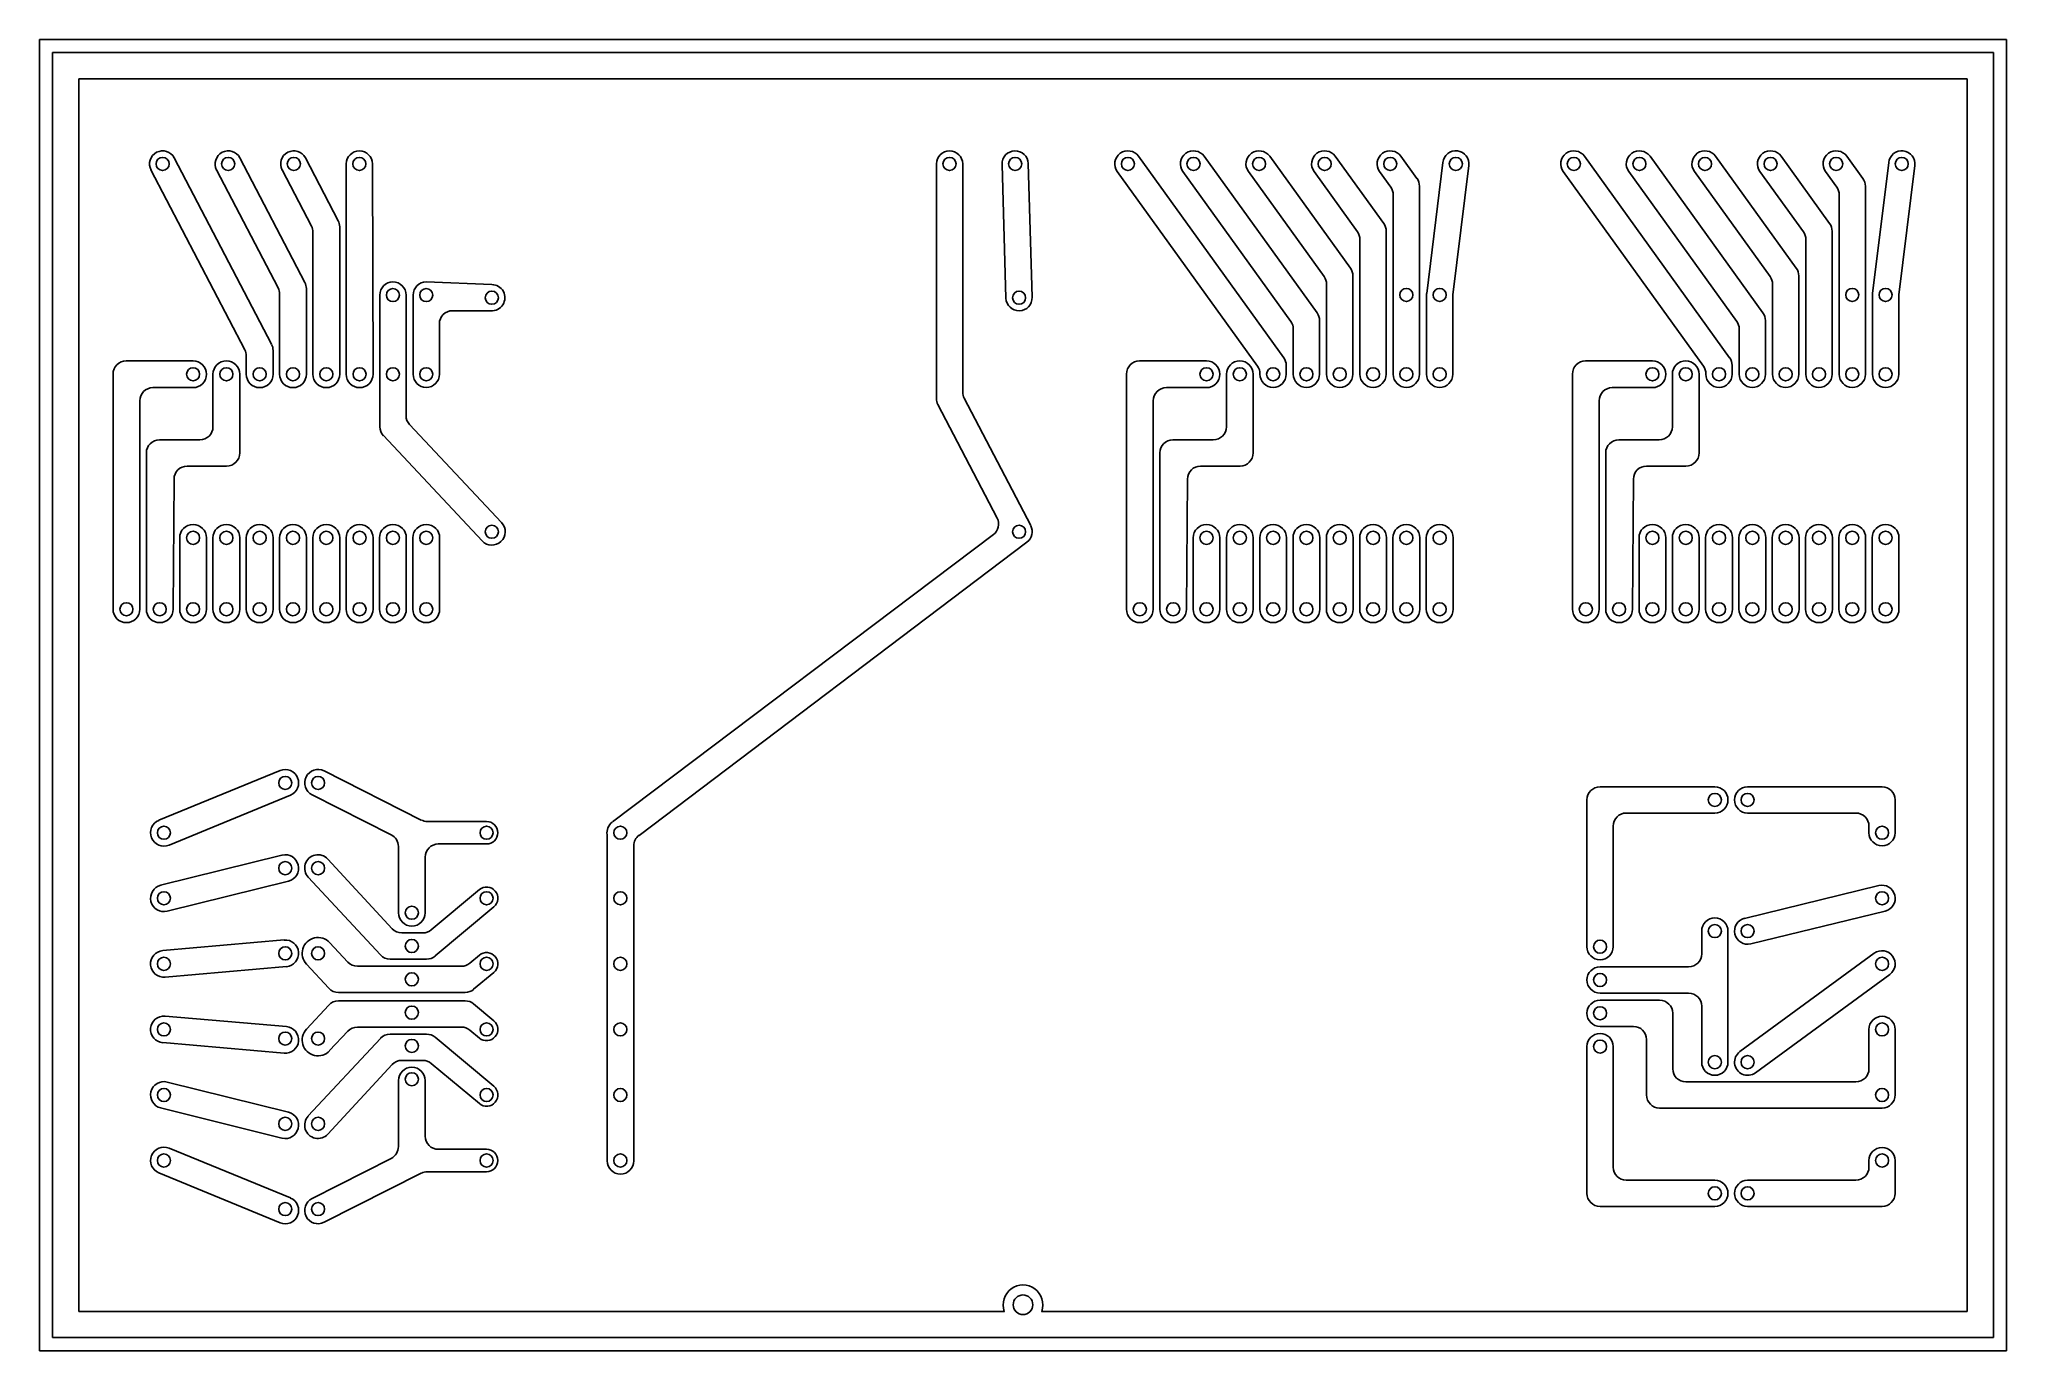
# Model space of a CAD drawing. Header units: millimetres. Extents: x 71 to 221, y 55 to 155.
import ezdxf

# ---------------------------------------------------------------- set-up
doc = ezdxf.new("R2010")
doc.units = ezdxf.units.MM

msp = doc.modelspace()

# ---------------------------------------------------------------- linework, layer by layer
at = {"color": 7, "linetype": 'Continuous', "lineweight": 25}
for p, q in [((70.83, 154.65), (220.83, 154.65)), ((70.83, 54.65), (70.83, 154.65)), ((220.83, 154.65), (220.83, 54.65)), ((219.83, 153.65), (71.83, 153.65)), ((71.83, 153.65), (71.83, 55.65)), ((219.83, 55.65), (219.83, 153.65)), ((217.83, 151.65), (73.83, 151.65)), ((73.83, 151.65), (73.83, 57.65)), ((217.83, 57.65), (217.83, 151.65)), ((81.12, 145.62), (88.54, 131.4)), ((86.12, 145.62), (91.08, 136.11)), ((93.62, 140.82), (91.12, 145.62)), ((154.64, 145.74), (165.71, 130.37)), ((159.64, 145.74), (168.25, 133.79)), ((164.64, 145.74), (170.79, 137.2)), ((169.64, 145.74), (173.33, 140.62)), ((174.64, 145.74), (175.87, 144.03)), ((188.64, 145.74), (199.71, 130.37)), ((193.64, 145.74), (202.25, 133.79)), ((198.64, 145.74), (204.79, 137.2)), ((203.64, 145.74), (207.33, 140.62)), ((208.64, 145.74), (209.87, 144.03)), ((79.34, 144.69), (86.5, 130.98)), ((84.34, 144.69), (89.04, 135.7)), ((91.58, 140.41), (89.34, 144.69)), ((94.23, 129.11), (94.23, 145.15)), ((96.23, 145.15), (96.27, 129.11)), ((139.23, 145.15), (139.23, 127.26)), ((141.23, 145.15), (141.23, 127.75)), ((144.23, 145.12), (144.53, 134.92)), ((146.23, 145.18), (146.53, 134.98)), ((163.71, 129.73), (153.02, 144.57)), ((158.02, 144.57), (166.25, 133.14)), ((163.02, 144.57), (168.79, 136.56)), ((168.02, 144.57), (171.33, 139.97)), ((173.02, 144.57), (173.87, 143.38)), ((177.84, 145.27), (176.61, 135.28)), ((178.61, 135.16), (179.82, 145.03)), ((197.71, 129.73), (187.02, 144.57)), ((192.02, 144.57), (200.25, 133.14)), ((197.02, 144.57), (202.79, 136.56)), ((202.02, 144.57), (205.33, 139.97)), ((207.02, 144.57), (207.87, 143.38)), ((211.84, 145.27), (210.61, 135.28)), ((212.61, 135.16), (213.82, 145.03)), ((174.06, 129.11), (174.06, 142.8)), ((176.06, 129.11), (176.06, 143.45)), ((208.06, 129.11), (208.06, 142.8)), ((210.06, 129.11), (210.06, 143.45)), ((91.69, 129.11), (91.69, 139.95)), ((93.73, 129.11), (93.73, 140.36)), ((173.52, 129.11), (173.52, 140.03)), ((207.52, 129.11), (207.52, 140.03)), ((171.52, 129.11), (171.52, 139.39)), ((205.52, 129.11), (205.52, 139.39)), ((170.98, 129.11), (170.98, 136.62)), ((204.98, 129.11), (204.98, 136.62)), ((89.15, 129.11), (89.15, 135.23)), ((91.19, 129.11), (91.19, 135.65)), ((96.79, 135.15), (96.79, 125.11)), ((98.79, 125.96), (98.79, 135.15)), ((99.33, 135.15), (99.33, 129.11)), ((105.33, 135.95), (100.33, 136.15)), ((168.98, 129.11), (168.98, 135.97)), ((176.6, 129.11), (176.6, 135.16)), ((178.6, 129.11), (178.6, 135.03)), ((202.98, 129.11), (202.98, 135.97)), ((210.6, 129.11), (210.6, 135.16)), ((212.6, 129.11), (212.6, 135.03)), ((105.25, 133.96), (102.33, 133.96)), ((101.33, 132.96), (101.33, 129.11)), ((166.44, 129.11), (166.44, 132.56)), ((168.44, 129.11), (168.44, 133.2)), ((200.44, 129.11), (200.44, 132.56)), ((202.44, 129.11), (202.44, 133.2)), ((86.61, 129.11), (86.61, 130.52)), ((88.65, 129.11), (88.65, 130.93)), ((76.45, 111.19), (76.45, 129.13)), ((82.55, 130.13), (77.45, 130.13)), ((84.07, 125.11), (84.07, 129.11)), ((86.11, 129.11), (86.11, 123.11)), ((153.72, 111.19), (153.72, 129.13)), ((159.82, 130.13), (154.72, 130.13)), ((161.34, 125.11), (161.34, 129.11)), ((163.38, 129.11), (163.38, 123.11)), ((163.9, 129.11), (163.9, 129.14)), ((165.9, 129.11), (165.9, 129.79)), ((187.72, 111.19), (187.72, 129.13)), ((193.82, 130.13), (188.72, 130.13)), ((195.34, 125.11), (195.34, 129.11)), ((197.38, 129.11), (197.38, 123.11)), ((197.9, 129.11), (197.9, 129.14)), ((199.9, 129.11), (199.9, 129.79)), ((82.55, 128.09), (79.49, 128.09)), ((159.82, 128.09), (156.76, 128.09)), ((193.82, 128.09), (190.76, 128.09)), ((78.49, 111.19), (78.49, 127.09)), ((143.86, 118.14), (139.34, 126.8)), ((146.42, 117.57), (141.34, 127.29)), ((155.76, 111.19), (155.76, 127.09)), ((189.76, 111.19), (189.76, 127.09)), ((106.07, 117.8), (99.06, 125.28)), ((78.99, 111.19), (78.99, 123.11)), ((79.99, 124.11), (83.07, 124.11)), ((97.06, 124.43), (104.59, 116.4)), ((156.26, 111.19), (156.26, 123.11)), ((157.26, 124.11), (160.34, 124.11)), ((190.26, 111.19), (190.26, 123.11)), ((191.26, 124.11), (194.34, 124.11)), ((85.11, 122.11), (82.1, 122.11)), ((162.38, 122.11), (159.37, 122.11)), ((196.38, 122.11), (193.37, 122.11)), ((81.1, 121.11), (81.03, 111.19)), ((158.37, 121.12), (158.3, 111.19)), ((192.37, 121.12), (192.3, 111.19)), ((81.53, 116.64), (81.53, 111.19)), ((83.57, 116.64), (83.57, 111.19)), ((84.07, 116.64), (84.07, 111.19)), ((86.11, 116.64), (86.11, 111.19)), ((86.61, 116.64), (86.61, 111.19)), ((88.65, 116.64), (88.65, 111.19)), ((89.15, 116.64), (89.15, 111.19)), ((91.19, 116.64), (91.19, 111.19)), ((91.69, 116.64), (91.69, 111.19)), ((93.73, 116.64), (93.73, 111.19)), ((94.23, 116.64), (94.23, 111.19)), ((96.27, 116.64), (96.27, 111.19)), ((96.77, 116.64), (96.77, 111.19)), ((98.81, 116.64), (98.81, 111.19)), ((99.31, 116.64), (99.31, 111.19)), ((101.35, 116.64), (101.35, 111.19)), ((114.52, 94.97), (143.58, 116.88)), ((116.56, 93.95), (146.13, 116.3)), ((158.8, 116.64), (158.8, 111.19)), ((160.84, 116.64), (160.84, 111.19)), ((161.34, 116.64), (161.34, 111.19)), ((163.38, 116.64), (163.38, 111.19)), ((163.88, 116.64), (163.88, 111.19)), ((165.92, 116.64), (165.92, 111.19)), ((166.42, 116.64), (166.42, 111.19)), ((168.46, 116.64), (168.46, 111.19)), ((168.96, 116.64), (168.96, 111.19)), ((171, 116.64), (171, 111.19)), ((171.5, 116.64), (171.5, 111.19)), ((173.54, 116.64), (173.54, 111.19)), ((174.04, 116.64), (174.04, 111.19)), ((176.08, 116.64), (176.08, 111.19)), ((176.58, 116.64), (176.58, 111.19)), ((178.62, 116.64), (178.62, 111.19)), ((192.8, 116.64), (192.8, 111.19)), ((194.84, 116.64), (194.84, 111.19)), ((195.34, 116.64), (195.34, 111.19)), ((197.38, 116.64), (197.38, 111.19)), ((197.88, 116.64), (197.88, 111.19)), ((199.92, 116.64), (199.92, 111.19)), ((200.42, 116.64), (200.42, 111.19)), ((202.46, 116.64), (202.46, 111.19)), ((202.96, 116.64), (202.96, 111.19)), ((205, 116.64), (205, 111.19)), ((205.5, 116.64), (205.5, 111.19)), ((207.54, 116.64), (207.54, 111.19)), ((208.04, 116.64), (208.04, 111.19)), ((210.08, 116.64), (210.08, 111.19)), ((210.58, 116.64), (210.58, 111.19)), ((212.62, 116.64), (212.62, 111.19)), ((79.94, 95.1), (89.19, 98.9)), ((92.54, 98.86), (99.95, 95.12)), ((198.58, 97.65), (189.83, 97.65)), ((201.08, 97.65), (211.33, 97.65)), ((80.72, 93.21), (89.97, 97.01)), ((91.62, 97.04), (97.66, 93.99)), ((188.83, 85.46), (188.83, 96.65)), ((212.33, 94.15), (212.33, 96.65)), ((104.93, 95.01), (100.41, 95.01)), ((190.83, 85.46), (190.83, 94.65)), ((198.58, 95.65), (191.83, 95.65)), ((201.08, 95.65), (209.33, 95.65)), ((210.33, 94.15), (210.33, 94.65)), ((98.21, 88.05), (98.21, 93.1)), ((104.93, 93.29), (101.25, 93.29)), ((114.12, 69.14), (114.12, 94)), ((116.16, 69.14), (116.16, 93.16)), ((80.08, 90.14), (89.33, 92.44)), ((97.73, 86.83), (92.83, 92.14)), ((100.25, 88.05), (100.25, 92.29)), ((80.58, 88.16), (89.83, 90.46)), ((91.33, 90.76), (96.85, 84.83)), ((200.84, 87.62), (211.09, 90.12)), ((100.71, 86.75), (104.38, 89.81)), ((105.48, 88.49), (101, 84.75)), ((211.57, 88.18), (201.32, 85.68)), ((80.24, 85.17), (89.49, 85.97)), ((92.96, 85.78), (94.35, 84.29)), ((100.07, 86.51), (98.47, 86.51)), ((197.58, 86.65), (197.58, 84.92)), ((199.58, 86.65), (199.58, 76.65)), ((91.2, 84.13), (92.91, 82.29)), ((100.36, 84.51), (97.58, 84.51)), ((103.65, 84.21), (104.38, 84.81)), ((210.74, 84.96), (200.49, 77.46)), ((80.42, 83.14), (89.67, 83.94)), ((95.08, 83.97), (103.01, 83.97)), ((105.48, 83.49), (103.94, 82.21)), ((189.83, 83.92), (196.58, 83.92)), ((201.67, 75.85), (211.92, 83.35)), ((91.2, 79.18), (92.91, 81.01)), ((103.3, 81.97), (93.64, 81.97)), ((103.3, 81.33), (93.64, 81.33)), ((105.48, 79.81), (103.94, 81.1)), ((189.83, 81.92), (196.58, 81.92)), ((189.83, 81.38), (194.37, 81.38)), ((80.42, 80.17), (89.67, 79.37)), ((195.37, 76.15), (195.37, 80.38)), ((197.58, 80.92), (197.58, 76.65)), ((80.24, 78.14), (89.49, 77.34)), ((91.33, 72.55), (96.85, 78.47)), ((92.96, 77.53), (94.35, 79.01)), ((103.01, 79.33), (95.08, 79.33)), ((100.36, 78.79), (97.58, 78.79)), ((105.48, 74.81), (101, 78.56)), ((103.65, 79.1), (104.38, 78.49)), ((189.83, 79.38), (192.37, 79.38)), ((193.37, 78.38), (193.37, 74.15)), ((210.33, 79.15), (210.33, 76.15)), ((212.33, 79.15), (212.33, 74.15)), ((100.07, 76.79), (98.47, 76.79)), ((100.71, 76.56), (104.38, 73.49)), ((188.83, 77.84), (188.83, 66.65)), ((190.83, 77.84), (190.83, 68.65)), ((80.58, 75.14), (89.83, 72.84)), ((97.73, 76.47), (92.83, 71.16)), ((98.21, 75.25), (98.21, 70.21)), ((100.25, 75.25), (100.25, 71.01)), ((209.33, 75.15), (196.37, 75.15)), ((80.08, 73.16), (89.33, 70.86)), ((211.33, 73.15), (194.37, 73.15)), ((80.72, 70.1), (89.97, 66.3)), ((91.62, 66.26), (97.66, 69.31)), ((104.93, 70.01), (101.25, 70.01)), ((210.33, 69.15), (210.33, 68.65)), ((212.33, 69.15), (212.33, 66.65)), ((79.94, 68.21), (89.19, 64.41)), ((92.54, 64.44), (99.95, 68.19)), ((104.93, 68.29), (100.41, 68.29)), ((198.58, 67.65), (191.83, 67.65)), ((201.08, 67.65), (209.33, 67.65)), ((198.58, 65.65), (189.83, 65.65)), ((201.08, 65.65), (211.33, 65.65)), ((73.83, 57.65), (144.41, 57.65)), ((147.25, 57.65), (217.83, 57.65)), ((71.83, 55.65), (219.83, 55.65)), ((220.83, 54.65), (70.83, 54.65))]:
    msp.add_line(p, q, dxfattribs=at)
for centre, radius in [((80.23, 145.15), 0.5), ((85.23, 145.15), 0.5), ((90.23, 145.15), 0.5), ((95.23, 145.15), 0.5), ((140.23, 145.15), 0.5), ((145.23, 145.15), 0.5), ((153.83, 145.15), 0.5), ((158.83, 145.15), 0.5), ((163.83, 145.15), 0.5), ((168.83, 145.15), 0.5), ((173.83, 145.15), 0.5), ((178.83, 145.15), 0.5), ((187.83, 145.15), 0.5), ((192.83, 145.15), 0.5), ((197.83, 145.15), 0.5), ((202.83, 145.15), 0.5), ((207.83, 145.15), 0.5), ((212.83, 145.15), 0.5), ((97.79, 135.15), 0.5), ((100.33, 135.15), 0.5), ((105.33, 134.95), 0.5), ((145.53, 134.95), 0.5), ((175.06, 135.16), 0.5), ((177.6, 135.16), 0.5), ((209.06, 135.16), 0.5), ((211.6, 135.16), 0.5), ((82.55, 129.11), 0.5), ((85.09, 129.11), 0.5), ((87.63, 129.11), 0.5), ((90.17, 129.11), 0.5), ((92.71, 129.11), 0.5), ((95.25, 129.11), 0.5), ((97.79, 129.11), 0.5), ((100.33, 129.11), 0.5), ((159.82, 129.11), 0.5), ((162.36, 129.11), 0.5), ((164.9, 129.11), 0.5), ((167.44, 129.11), 0.5), ((169.98, 129.11), 0.5), ((172.52, 129.11), 0.5), ((175.06, 129.11), 0.5), ((177.6, 129.11), 0.5), ((193.82, 129.11), 0.5), ((196.36, 129.11), 0.5), ((198.9, 129.11), 0.5), ((201.44, 129.11), 0.5), ((203.98, 129.11), 0.5), ((206.52, 129.11), 0.5), ((209.06, 129.11), 0.5), ((211.6, 129.11), 0.5), ((82.55, 116.64), 0.5), ((85.09, 116.64), 0.5), ((87.63, 116.64), 0.5), ((90.17, 116.64), 0.5), ((92.71, 116.64), 0.5), ((95.25, 116.64), 0.5), ((97.79, 116.64), 0.5), ((100.33, 116.64), 0.5), ((105.33, 117.1), 0.5), ((145.53, 117.1), 0.5), ((159.82, 116.64), 0.5), ((162.36, 116.64), 0.5), ((164.9, 116.64), 0.5), ((167.44, 116.64), 0.5), ((169.98, 116.64), 0.5), ((172.52, 116.64), 0.5), ((175.06, 116.64), 0.5), ((177.6, 116.64), 0.5), ((193.82, 116.64), 0.5), ((196.36, 116.64), 0.5), ((198.9, 116.64), 0.5), ((201.44, 116.64), 0.5), ((203.98, 116.64), 0.5), ((206.52, 116.64), 0.5), ((209.06, 116.64), 0.5), ((211.6, 116.64), 0.5), ((77.47, 111.19), 0.5), ((80.01, 111.19), 0.5), ((82.55, 111.19), 0.5), ((85.09, 111.19), 0.5), ((87.63, 111.19), 0.5), ((90.17, 111.19), 0.5), ((92.71, 111.19), 0.5), ((95.25, 111.19), 0.5), ((97.79, 111.19), 0.5), ((100.33, 111.19), 0.5), ((154.74, 111.19), 0.5), ((157.28, 111.19), 0.5), ((159.82, 111.19), 0.5), ((162.36, 111.19), 0.5), ((164.9, 111.19), 0.5), ((167.44, 111.19), 0.5), ((169.98, 111.19), 0.5), ((172.52, 111.19), 0.5), ((175.06, 111.19), 0.5), ((177.6, 111.19), 0.5), ((188.74, 111.19), 0.5), ((191.28, 111.19), 0.5), ((193.82, 111.19), 0.5), ((196.36, 111.19), 0.5), ((198.9, 111.19), 0.5), ((201.44, 111.19), 0.5), ((203.98, 111.19), 0.5), ((206.52, 111.19), 0.5), ((209.06, 111.19), 0.5), ((211.6, 111.19), 0.5), ((89.58, 97.95), 0.5), ((92.08, 97.95), 0.5), ((198.58, 96.65), 0.5), ((201.08, 96.65), 0.5), ((80.33, 94.15), 0.5), ((104.93, 94.15), 0.5), ((115.13, 94.15), 0.5), ((211.33, 94.15), 0.5), ((89.58, 91.45), 0.5), ((92.08, 91.45), 0.5), ((80.33, 89.15), 0.5), ((99.23, 88.05), 0.5), ((104.93, 89.15), 0.5), ((115.13, 89.15), 0.5), ((211.33, 89.15), 0.5), ((198.58, 86.65), 0.5), ((201.08, 86.65), 0.5), ((99.23, 85.51), 0.5), ((189.83, 85.46), 0.5), ((80.33, 84.15), 0.5), ((89.58, 84.95), 0.5), ((92.08, 84.95), 0.5), ((104.93, 84.15), 0.5), ((115.13, 84.15), 0.5), ((211.33, 84.15), 0.5), ((99.23, 82.97), 0.5), ((189.83, 82.92), 0.5), ((80.33, 79.15), 0.5), ((99.23, 80.43), 0.5), ((104.93, 79.15), 0.5), ((115.13, 79.15), 0.5), ((189.83, 80.38), 0.5), ((211.33, 79.15), 0.5), ((89.58, 78.45), 0.5), ((92.08, 78.45), 0.5), ((99.23, 77.89), 0.5), ((189.83, 77.84), 0.5), ((198.58, 76.65), 0.5), ((201.08, 76.65), 0.5), ((99.23, 75.35), 0.5), ((80.33, 74.15), 0.5), ((104.93, 74.15), 0.5), ((115.13, 74.15), 0.5), ((211.33, 74.15), 0.5), ((89.58, 71.95), 0.5), ((92.08, 71.95), 0.5), ((80.33, 69.15), 0.5), ((104.93, 69.15), 0.5), ((115.13, 69.15), 0.5), ((211.33, 69.15), 0.5), ((198.58, 66.65), 0.5), ((201.08, 66.65), 0.5), ((89.58, 65.45), 0.5), ((92.08, 65.45), 0.5), ((145.83, 58.15), 0.75)]:
    msp.add_circle(centre, radius, dxfattribs=at)
for centre, radius, start, end in [((80.23, 145.15), 1, 27.5598, 207.5598), ((85.23, 145.15), 1, 27.5598, 207.5598), ((90.23, 145.15), 1, 27.5598, 207.5598), ((95.23, 145.15), 1, 0, 180), ((140.23, 145.15), 1, 0, 180), ((145.23, 145.15), 1, 1.6847, 181.6847), ((153.83, 145.15), 1, 35.7755, 215.7755), ((158.83, 145.15), 1, 35.7755, 215.7755), ((163.83, 145.15), 1, 35.7755, 215.7755), ((168.83, 145.15), 1, 35.7755, 215.7755), ((173.83, 145.15), 1, 35.7755, 215.7755), ((178.83, 145.15), 1, 352.9844, 172.9844), ((187.83, 145.15), 1, 35.7755, 215.7755), ((192.83, 145.15), 1, 35.7755, 215.7755), ((197.83, 145.15), 1, 35.7755, 215.7755), ((202.83, 145.15), 1, 35.7755, 215.7755), ((207.83, 145.15), 1, 35.7755, 215.7755), ((212.83, 145.15), 1, 352.9844, 172.9844), ((175.06, 143.45), 1, 360, 35.7755), ((209.06, 143.45), 1, 360, 35.7755), ((173.06, 142.8), 1, 0, 35.7755), ((207.06, 142.8), 1, 360, 35.7755), ((90.69, 139.95), 1, 0, 27.5598), ((92.73, 140.36), 1, 0, 27.5598), ((170.52, 139.39), 1, 360, 35.7755), ((172.52, 140.03), 1, 0, 35.7755), ((204.52, 139.39), 1, 0, 35.7755), ((206.52, 140.03), 1, 0, 35.7755), ((167.98, 135.97), 1, 0, 35.7755), ((169.98, 136.62), 1, 0, 35.7755), ((201.98, 135.97), 1, 0, 35.7755), ((203.98, 136.62), 1, 0, 35.7755), ((88.15, 135.23), 1, 0, 27.5598), ((90.19, 135.65), 1, 0, 27.5598), ((97.79, 135.15), 1, 0, 180), ((100.33, 135.15), 1, 90, 180), ((105.33, 134.95), 1, 265.4188, 90), ((177.6, 135.16), 1, 172.9844, 180), ((179.6, 135.03), 1, 172.9844, 180), ((211.6, 135.16), 1, 172.9844, 180), ((213.6, 135.03), 1, 172.9844, 180), ((102.33, 132.96), 1, 90, 180), ((145.53, 134.95), 1, 181.6847, 1.6847), ((167.44, 133.2), 1, 0, 35.7755), ((201.44, 133.2), 1, 0, 35.7755), ((165.44, 132.56), 1, 0, 35.7755), ((199.44, 132.56), 1, 0, 35.7755), ((85.61, 130.52), 1, 0, 27.5598), ((87.65, 130.93), 1, 0, 27.5598), ((77.45, 129.13), 1, 90, 180), ((82.55, 129.11), 1.02, 270, 90), ((85.09, 129.11), 1.02, 0, 180), ((87.63, 129.11), 1.02, 180, 0), ((90.17, 129.11), 1.02, 180, 0), ((92.71, 129.11), 1.02, 180, 0), ((95.25, 129.11), 1.02, 180, 0), ((100.33, 129.11), 1, 180, 0), ((154.72, 129.13), 1, 90, 180), ((159.82, 129.11), 1.02, 270, 90), ((162.36, 129.11), 1.02, 0, 180), ((162.9, 129.14), 1, 0, 35.7755), ((164.9, 129.11), 1, 180, 0), ((164.9, 129.79), 1, 0, 35.7755), ((167.44, 129.11), 1, 180, 0), ((169.98, 129.11), 1, 180, 0), ((172.52, 129.11), 1, 180, 0), ((175.06, 129.11), 1, 180, 0), ((177.6, 129.11), 1, 180, 0), ((188.72, 129.13), 1, 90, 180), ((193.82, 129.11), 1.02, 270, 90), ((196.36, 129.11), 1.02, 0, 180), ((196.9, 129.14), 1, 0, 35.7755), ((198.9, 129.11), 1, 180, 0), ((198.9, 129.79), 1, 0, 35.7755), ((201.44, 129.11), 1, 180, 0), ((203.98, 129.11), 1, 180, 0), ((206.52, 129.11), 1, 180, 0), ((209.06, 129.11), 1, 180, 0), ((211.6, 129.11), 1, 180, 0), ((79.49, 127.09), 1, 90, 180), ((142.23, 127.75), 1, 180, 207.5598), ((156.76, 127.09), 1, 90, 180), ((190.76, 127.09), 1, 90, 180), ((140.23, 127.26), 1, 180, 207.5598), ((83.07, 125.11), 1, 270, 0), ((97.79, 125.11), 1, 180, 223.1638), ((99.79, 125.96), 1, 180, 223.1638), ((160.34, 125.11), 1, 270, 0), ((194.34, 125.11), 1, 270, 0), ((79.99, 123.11), 1, 90, 180), ((85.11, 123.11), 1, 270, 0), ((157.26, 123.11), 1, 90, 180), ((162.38, 123.11), 1, 270, 0), ((191.26, 123.11), 1, 90, 180), ((196.38, 123.11), 1, 270, 0), ((82.1, 121.11), 1, 90, 179.6194), ((159.37, 121.11), 1, 90, 179.6194), ((193.37, 121.11), 1, 90, 179.6194), ((82.55, 116.64), 1.02, 0, 180), ((85.09, 116.64), 1.02, 0, 180), ((87.63, 116.64), 1.02, 0, 180), ((90.17, 116.64), 1.02, 0, 180), ((92.71, 116.64), 1.02, 0, 180), ((95.25, 116.64), 1.02, 0, 180), ((97.79, 116.64), 1.02, 0, 180), ((100.33, 116.64), 1.02, 0, 180), ((105.33, 117.1), 1.02, 223.1638, 43.1638), ((142.97, 117.68), 1, 307.0203, 27.5598), ((145.53, 117.1), 1, 307.0805, 27.5598), ((159.82, 116.64), 1.02, 0, 180), ((162.36, 116.64), 1.02, 0, 180), ((164.9, 116.64), 1.02, 0, 180), ((167.44, 116.64), 1.02, 0, 180), ((169.98, 116.64), 1.02, 0, 180), ((172.52, 116.64), 1.02, 0, 180), ((175.06, 116.64), 1.02, 0, 180), ((177.6, 116.64), 1.02, 0, 180), ((193.82, 116.64), 1.02, 0, 180), ((196.36, 116.64), 1.02, 0, 180), ((198.9, 116.64), 1.02, 0, 180), ((201.44, 116.64), 1.02, 0, 180), ((203.98, 116.64), 1.02, 0, 180), ((206.52, 116.64), 1.02, 0, 180), ((209.06, 116.64), 1.02, 0, 180), ((211.6, 116.64), 1.02, 0, 180), ((77.47, 111.19), 1.02, 180, 0), ((80.01, 111.19), 1.02, 180, 0), ((82.55, 111.19), 1.02, 180, 0), ((85.09, 111.19), 1.02, 180, 0), ((87.63, 111.19), 1.02, 180, 0), ((90.17, 111.19), 1.02, 180, 0), ((92.71, 111.19), 1.02, 180, 0), ((95.25, 111.19), 1.02, 180, 0), ((97.79, 111.19), 1.02, 180, 0), ((100.33, 111.19), 1.02, 180, 0), ((154.74, 111.19), 1.02, 180, 0), ((157.28, 111.19), 1.02, 180, 360), ((159.82, 111.19), 1.02, 180, 0), ((162.36, 111.19), 1.02, 180, 0), ((164.9, 111.19), 1.02, 180, 0), ((167.44, 111.19), 1.02, 180, 0), ((169.98, 111.19), 1.02, 180, 0), ((172.52, 111.19), 1.02, 180, 0), ((175.06, 111.19), 1.02, 180, 0), ((177.6, 111.19), 1.02, 180, 0), ((188.74, 111.19), 1.02, 180, 0), ((191.28, 111.19), 1.02, 180, 0), ((193.82, 111.19), 1.02, 180, 0), ((196.36, 111.19), 1.02, 180, 0), ((198.9, 111.19), 1.02, 180, 0), ((201.44, 111.19), 1.02, 180, 0), ((203.98, 111.19), 1.02, 180, 0), ((206.52, 111.19), 1.02, 180, 0), ((209.06, 111.19), 1.02, 180, 0), ((211.6, 111.19), 1.02, 180, 0), ((89.58, 97.95), 1.02, 292.3334, 112.3334), ((92.08, 97.95), 1.02, 63.2129, 243.2129), ((189.83, 96.65), 1, 90, 180), ((198.58, 96.65), 1, 270, 90), ((201.08, 96.65), 1, 90, 270), ((211.33, 96.65), 1, 0, 90), ((80.33, 94.15), 1.02, 112.3334, 292.3334), ((100.41, 96.01), 1, 243.2129, 270), ((104.93, 94.15), 0.86, 270, 90), ((115.13, 94.15), 1.02, 127.0203, 188.7566), ((191.83, 94.65), 1, 90, 180), ((209.33, 94.65), 1, 0, 90), ((97.21, 93.1), 1, 0, 63.2129), ((101.25, 92.29), 1, 90, 180), ((117.16, 93.16), 1, 127.0805, 180), ((211.33, 94.15), 1, 180, 0), ((89.58, 91.45), 1.02, 283.9633, 103.9633), ((92.08, 91.45), 1.02, 42.7197, 222.8213), ((80.33, 89.15), 1.02, 103.9633, 283.9633), ((104.93, 89.15), 0.86, 309.8844, 129.8844), ((211.33, 89.15), 1, 283.707, 103.707), ((99.23, 88.05), 1.02, 180, 0), ((198.58, 86.65), 1, 0, 180), ((201.08, 86.65), 1, 103.707, 283.707), ((89.58, 84.95), 1.02, 274.943, 94.943), ((92.08, 84.95), 1.21, 42.9593, 222.9593), ((98.47, 87.51), 1, 222.7197, 270), ((100.07, 87.51), 1, 270, 309.8844), ((80.33, 84.15), 1.02, 94.943, 274.943), ((95.08, 84.97), 1, 222.9593, 270), ((97.58, 85.51), 1, 222.9593, 270), ((100.36, 85.51), 1, 270, 309.8844), ((103.01, 84.97), 1, 270, 309.8844), ((104.93, 84.15), 0.86, 309.8844, 129.8844), ((189.83, 85.46), 1, 180, 0), ((196.58, 84.92), 1, 270, 0), ((211.33, 84.15), 1, 306.1932, 126.1932), ((189.83, 82.92), 1, 90, 270), ((93.64, 82.97), 1, 222.9593, 270), ((93.64, 80.33), 1, 90, 137.0407), ((103.3, 82.97), 1, 270, 309.8844), ((103.3, 80.33), 1, 50.1156, 90), ((189.83, 80.38), 1, 90, 270), ((194.37, 80.38), 1, 0, 90), ((196.58, 80.92), 1, 0, 90), ((80.33, 79.15), 1.02, 85.057, 265.057), ((104.93, 79.15), 0.86, 230.1156, 50.1156), ((211.33, 79.15), 1, 0, 180), ((89.58, 78.35), 1.02, 265.057, 85.057), ((92.08, 78.35), 1.21, 137.0407, 317.0407), ((95.08, 78.33), 1, 90, 137.0407), ((97.58, 77.79), 1, 90, 137.0407), ((100.36, 77.79), 1, 50.1156, 90), ((103.01, 78.33), 1, 50.1156, 90), ((189.83, 77.84), 1, 0, 180), ((192.37, 78.38), 1, 0, 90), ((98.47, 75.79), 1, 90, 137.2803), ((100.07, 75.79), 1, 50.1156, 90), ((198.58, 76.65), 1, 180, 0), ((201.08, 76.65), 1, 126.1932, 306.1932), ((80.33, 74.15), 1.02, 76.0367, 256.0367), ((99.23, 75.25), 1.02, 0, 180), ((196.37, 76.15), 1, 180, 270), ((209.33, 76.15), 1, 270, 0), ((104.93, 74.15), 0.86, 230.1156, 50.1156), ((194.37, 74.15), 1, 180, 270), ((211.33, 74.15), 1, 270, 0), ((89.58, 71.85), 1.02, 256.0367, 76.0367), ((92.08, 71.85), 1.02, 137.1787, 317.2803), ((101.25, 71.01), 1, 180, 270), ((80.33, 69.15), 1.02, 67.6666, 247.6666), ((97.21, 70.21), 1, 296.7871, 0), ((104.93, 69.15), 0.86, 270, 90), ((115.14, 69.14), 1.02, 180, 0), ((211.33, 69.15), 1, 0, 180), ((100.41, 67.29), 1, 90, 116.7871), ((191.83, 68.65), 1, 180, 270), ((198.58, 66.65), 1, 270, 90), ((201.08, 66.65), 1, 90, 270), ((209.33, 68.65), 1, 270, 360), ((89.58, 65.35), 1.02, 247.6666, 67.6666), ((92.08, 65.35), 1.02, 116.7871, 296.7871), ((189.83, 66.65), 1, 180, 270), ((211.33, 66.65), 1, 270, 0), ((145.83, 58.15), 1.51, 340.6608, 199.3392)]:
    msp.add_arc(centre, radius, start, end, dxfattribs=at)

doc.saveas('drawing.dxf')
